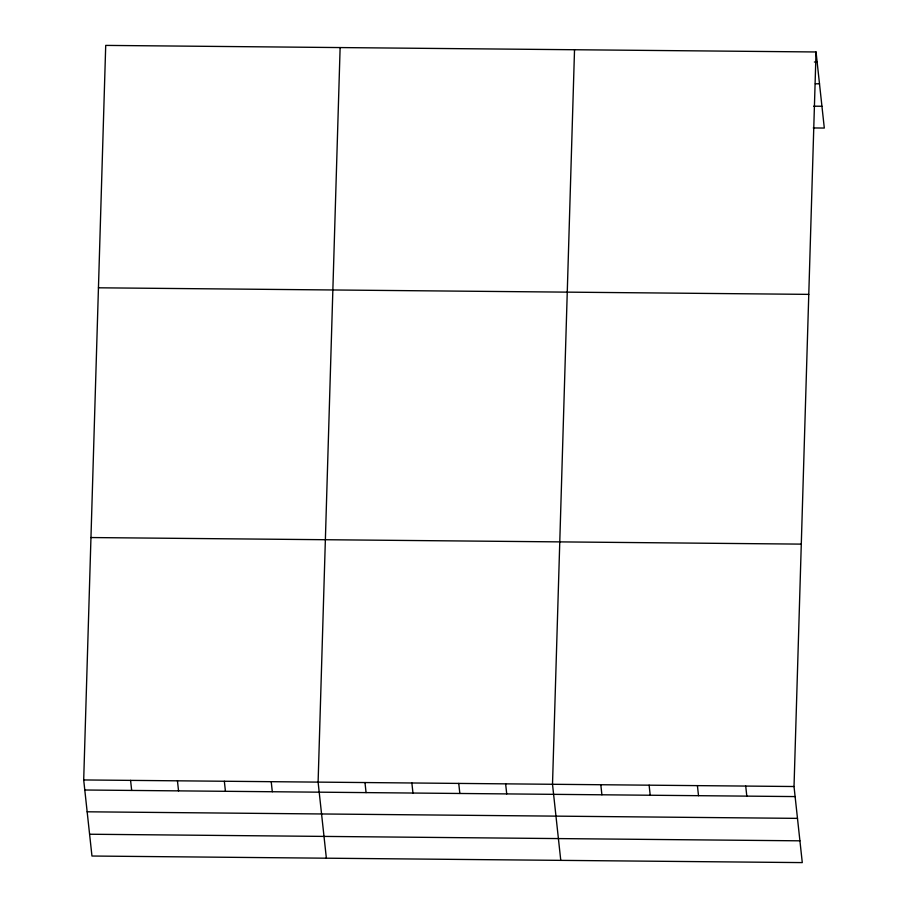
<?xml version="1.0" encoding="UTF-8"?>
<svg xmlns="http://www.w3.org/2000/svg" width="908" height="908" viewBox="0 0 908 908"><rect width="100%" height="100%" fill="white"/><g stroke="black" fill="none" stroke-linecap="round" stroke-linejoin="round"><path stroke-width="1.36" d="M816.042 51.972L794.023 786.521L802.286 862.6L91.958 856.028L83.695 779.949L105.714 45.4L816.042 51.972L824.305 128.051L813.262 127.949M340.125 47.568L318.106 782.117L326.369 858.196M574.526 49.736L552.507 784.285L560.769 860.364M814.374 62.005L817.132 62.028M815.361 83.774L819.504 83.82M813.659 106.191L821.933 106.259M98.45 287.802L808.778 294.374M90.959 537.547L801.287 544.119M83.695 779.949L794.023 786.521M84.785 790.005L795.113 796.577M87.157 811.797L797.485 818.369M89.597 834.236L799.914 840.819M745.718 786.078L746.807 796.134M697.412 785.636L698.513 795.692M649.118 785.182L650.207 795.238M600.812 784.739L601.902 794.795M505.631 783.854L506.721 793.91M458.744 783.422L459.845 793.479M411.869 782.991L412.958 793.047M364.982 782.56L366.072 792.616M271.22 781.686L272.309 791.742M224.344 781.255L225.434 791.311M177.457 780.823L178.547 790.879M130.582 780.381L131.671 790.437"/></g></svg>
